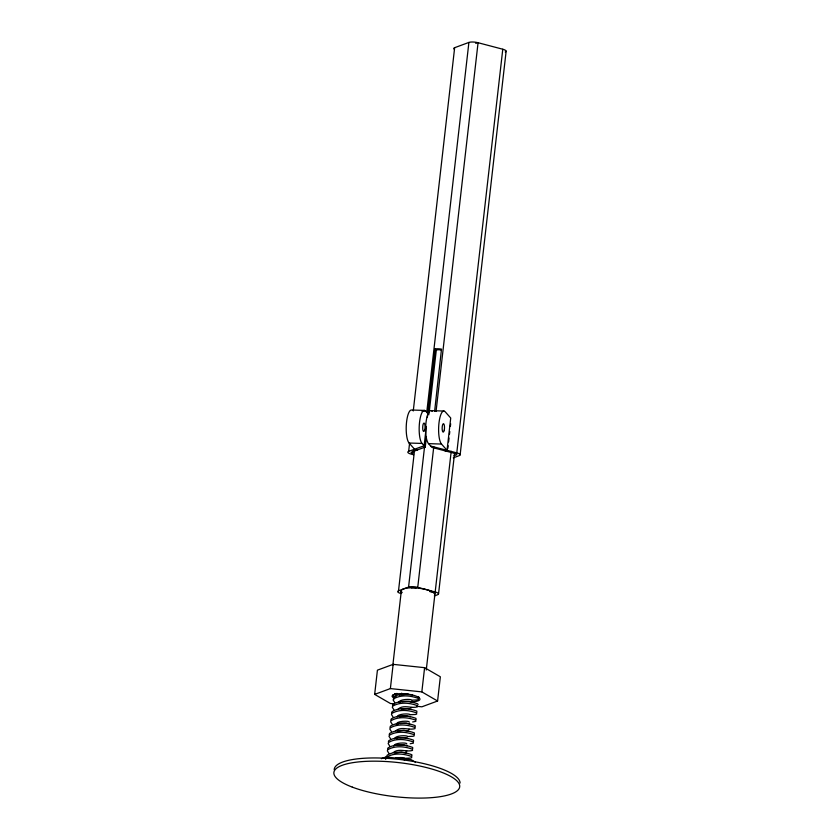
<?xml version="1.0" encoding="UTF-8"?>
<svg xmlns="http://www.w3.org/2000/svg" width="840" height="840" viewBox="0 0 840 840"><rect width="100%" height="100%" fill="white"/><g stroke="black" fill="none" stroke-linecap="round" stroke-linejoin="round"><path stroke-width="1.26" d="M394.191 703.899L390.411 703.5L374.661 694.386L377.423 670.163L393.141 664.356L424.599 667.674L440.349 676.788L437.588 701.012L421.869 706.818L416.84 706.283M413.584 454.755L411.117 454.104A6.752 1.827 6.5 0 1 408.66 451.332L409.542 443.52M413.259 410.97L454.65 47.691L468.899 42.43A6.752 1.827 6.5 0 1 478.065 42.724L502.772 49.224A6.752 1.827 6.5 0 1 505.239 51.996M413.091 450.881L412.797 453.485A3.381 0.913 6.5 0 1 411.569 452.099L425.25 447.048L426.426 436.716M400.985 593.544A6.752 1.827 6.5 0 1 398.517 590.783L414.54 450.156M392.847 665.196L401.31 590.982M374.661 694.386L390.38 688.579L393.141 664.356M385.665 759.423L385.938 756.998L411.106 759.654L415.306 762.09M426.731 412.482L468.899 42.43M426.342 426.416L424.127 445.788L408.66 451.332M427.371 417.375L435.162 348.915L436.401 348.779A6.752 1.827 6.5 0 1 441.494 349.135L434.637 411.18M398.517 590.783L408.576 587.066L424.746 445.137M428.757 409.983L429.051 407.379M433.797 365.705L434.091 363.101M429.072 413.459L436.286 350.175L435.162 348.915M436.044 411.464L478.065 42.724M434.301 595.959L437.651 594.72A6.752 1.827 6.5 0 0 435.183 591.948L417.743 587.36L433.766 446.733M447.038 450.314L450.723 418.016L445.169 411.768A16.884 4.694 -88.2 0 0 438.974 423.014A16.884 4.694 -88.2 0 0 441.483 444.056L447.584 450.912L445.001 450.828M447.878 448.329L448.171 445.746M448.613 441.872L449.054 437.997M449.495 434.123L449.788 431.54M450.377 426.374L450.671 423.791M437.588 701.012L421.838 691.887L424.599 667.674M426.258 670.037L434.868 594.521A16.884 4.567 6.5 0 0 415.884 587.958A16.884 4.567 6.5 0 0 401.877 592.231M435.183 591.948L451.206 451.322M438.543 593.891L454.566 453.274M453.306 457.842L459.249 455.647A6.752 1.827 6.5 0 0 456.781 452.876L502.772 49.224M460.142 454.818L506.132 51.177M399.661 695.174L401.719 693.178M398.832 702.44L399.094 701.694C400.796 698.901 412.86 698.891 411.768 700.434M397.173 716.972L397.435 716.226C399.137 713.433 411.201 713.423 410.12 714.966M396.344 724.238L396.606 723.492C398.307 720.689 410.382 720.689 409.29 722.232M394.695 738.77L394.957 738.014C396.648 735.221 408.723 735.221 407.631 736.754M393.866 746.036L394.128 745.279C395.829 742.486 407.894 742.486 406.802 744.02M392.511 705.453L392.973 704.298C400.155 699.982 410.015 700.959 417.627 703.836L418.089 704.466M391.681 712.719L392.144 711.564C399.336 707.249 409.185 708.225 416.798 711.102L416.871 712.278M390.852 719.985L391.314 718.83C398.506 714.514 408.356 715.491 415.968 718.368L416.042 719.544M390.022 727.251L390.485 726.096C397.677 721.78 407.536 722.757 415.139 725.634L415.212 726.81M389.193 734.517L389.655 733.362C396.848 729.047 406.707 730.023 414.32 732.9L414.382 734.076M388.364 741.783L388.826 740.628C396.018 736.312 405.878 737.289 413.49 740.166L413.564 741.342M387.544 749.049L388.006 747.894C395.189 743.578 405.048 744.555 412.661 747.432L412.734 748.608M386.715 756.315L387.177 755.16C394.37 750.845 404.219 751.821 411.831 754.698L411.905 755.874M392.784 695.005L392.28 696.234L394.58 694.166M398.265 708.96C403.83 704.267 411.317 708.75 417.491 706.828L417.417 705.653C409.805 702.775 399.956 701.799 392.763 706.115L392.301 707.27L393.918 709.779M395.787 730.758C401.352 726.065 408.839 730.548 415.013 728.626L414.939 727.45C407.327 724.574 397.467 723.597 390.274 727.913L389.812 729.068L391.44 731.577M393.298 752.546C398.864 747.863 406.35 752.346 412.524 750.425L412.451 749.249C404.838 746.372 394.989 745.395 387.796 749.711L387.334 750.865L388.952 753.365M386.967 756.976C394.159 752.661 404.019 753.638 411.621 756.514L411.695 757.691L410.477 758.09L405.941 758.258M412.199 702.177L408.912 701.306L402.098 701.82M411.768 707.48L410.939 707.7M411.369 709.443L408.082 708.572L401.268 709.086M410.54 716.709L405.605 715.785L399.021 716.793M409.71 723.975L406.423 723.103L399.609 723.618M409.28 729.278L408.461 729.488M408.881 731.241L403.956 730.317L397.373 731.325M408.051 738.507L404.765 737.635L399.599 737.825M407.232 745.773L403.945 744.901L397.131 745.405M406.802 751.075L405.972 751.286M406.403 753.039L401.468 752.115L394.884 753.123M399.588 702.839L400.68 702.261M397.1 724.626L398.202 724.059M436.286 350.175L436.853 349.965A3.381 0.913 6.5 0 1 441.431 350.112M453.968 455.753L456.341 454.881A3.381 0.913 6.5 0 0 455.112 453.495L431.823 447.363L428.526 443.646A16.884 4.694 -88.2 0 1 426.006 422.604A16.884 4.694 -88.2 0 1 432.201 411.358M381.37 758.688L385.938 756.998M401.51 694.995L408.093 693.998M396.543 738.591L397.961 738.139M394.685 694.124L397.089 693.409M395.682 758.121C397.656 757.365 406.298 757.228 405.153 758.552M412.65 721.959L415.832 721.361L415.758 720.185C408.156 717.308 398.296 716.331 391.104 720.647L390.642 721.802L392.269 724.311M410.172 743.757L413.354 743.159L413.28 741.982C405.668 739.106 395.819 738.129 388.626 742.445L388.164 743.6L389.781 746.109M412.566 700.13L417.102 699.962L418.32 699.562L418.247 698.387C410.634 695.51 400.785 694.533 393.593 698.859L393.131 700.004L394.748 702.513M410.907 714.662L415.443 714.494L416.661 714.095L416.588 712.919C408.986 710.042 399.126 709.065 391.933 713.38L391.471 714.536L393.089 717.045M408.429 736.46L412.955 736.292L414.183 735.893L414.11 734.716C406.497 731.84 396.637 730.863 389.456 735.178L388.994 736.333L390.611 738.843M424.536 410.424L411.569 410.015A16.884 4.694 -88.2 0 0 406.361 424.127A16.884 4.694 -88.2 0 0 409.08 443.026L415.17 449.883L417.386 449.946M431.015 410.634L443.982 411.054M421.827 411.022L425.723 411.149L428.925 414.75M409.08 443.026L422.037 443.436L425.25 447.048M428.526 443.646L441.483 444.056M390.38 688.579L421.838 691.887M412.482 694.764L402.832 694.323L397.12 695.226L393.792 697.043L393.729 699.426M403.704 759.57L404.796 759.759M430.668 446.061L456.781 452.876M429.776 591.581L433.514 592.567A3.381 0.913 6.5 0 1 434.742 593.953M392.931 695.751L394.286 697.116M395.871 696.832L394.926 694.008M418.457 696.57L418.919 697.211M408.576 587.066A6.752 1.827 6.5 0 1 417.743 587.36M411.485 587.832A3.381 0.913 6.5 0 1 416.062 587.979M401.961 592.715A3.381 0.913 6.5 0 1 401.425 591.538M453.978 49.014A6.752 1.827 6.5 0 1 454.65 47.691M475.577 43.166A3.381 0.913 6.5 0 1 476.385 43.344M422.037 443.436A16.884 4.694 -88.2 0 1 419.528 422.394A16.884 4.694 -88.2 0 1 425.723 411.149M334.236 769.776A63.305 17.125 6.5 0 1 397.12 759.171A63.305 17.125 6.5 0 1 460.079 783.038M394.139 698.334A13.923 3.769 6.5 0 1 399.2 693.683A13.923 3.769 6.5 0 1 418.11 697.064A13.923 3.769 6.5 0 1 413.06 701.704M444.255 430.143A4.221 1.176 -88.2 0 0 443.489 423.696A4.221 1.176 -88.2 0 0 442.229 429.901A4.221 1.176 -88.2 0 0 444.255 430.143M424.809 429.524A4.221 1.176 -88.2 0 0 424.043 423.077A4.221 1.176 -88.2 0 0 422.782 429.282A4.221 1.176 -88.2 0 0 424.809 429.524M352.328 787.133A63.305 17.125 6.5 0 0 457.58 790.503A63.305 17.125 6.5 0 0 380.468 761.271A63.305 17.125 6.5 0 0 352.328 787.133"/></g></svg>
